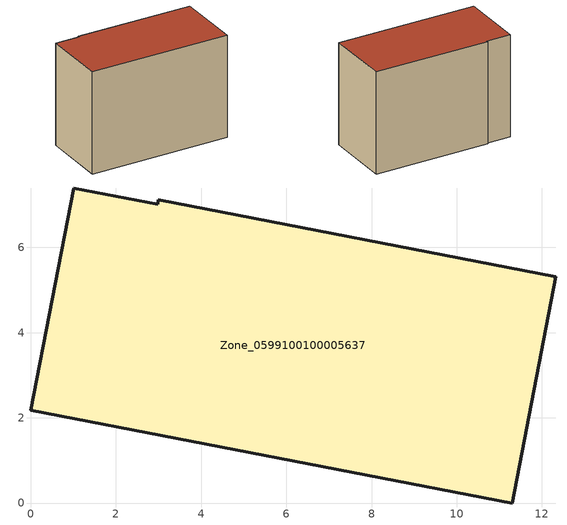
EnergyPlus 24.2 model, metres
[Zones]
Zone_0599100100005637
 floor ground (C_G): 11.3,0 0,2.18 1.01,7.39 2.98,7.02 2.99,7.12 12.32,5.32 z0
 wall outside (C_F): 11.3,0 12.32,5.32 2.99,7.12 2.98,7.02 1.01,7.39 0,2.18 11.3,0 z0:8.47
 roof outside (C_R): 0,2.18 11.3,0 12.32,5.32 2.99,7.12 2.98,7.02 1.01,7.39 z8.47
[BUILDING]
Pand.0599100100005637: North Axis=0; Terrain=City; Loads Convergence Tolerance Value=0.04; Temperature Convergence Tolerance Value=0.4; Solar Distribution=FullExterior; Maximum Number of Warmup Days=25; Minimum Number of Warmup Days=1
[Site:Location]
Rotterdam.The.Hague.AP_ZH_NLD Design_Conditions: Latitude=51.96; Longitude=4.45; Time Zone=1; Elevation=-4.5
[SITE:GROUNDTEMPERATURE:BUILDINGSURFACE]
18, 18, 18, 18, 18, 18, 18, 18, 18, 18, 18, 18
[MATERIAL] Thermal Absorptance=0.9; Solar Absorptance=0.7; Visible Absorptance=0.7
Name | Roughness | Thickness | Conductivity | Density | Specific Heat
G.TI.2006-2014 | MediumSmooth | 0.15 | 0.06 | 540 | 1210
F.TI.2006-2014 | Rough | 0.3 | 0.12 | 1920 | 840
R.TI.2006-2014 | MediumRough | 0.2 | 0.08 | 1500 | 1000
[CONSTRUCTION]
C_G: G.TI.2006-2014
C_F: F.TI.2006-2014
C_R: R.TI.2006-2014
[ZONE]
Zone_0599100100005637: Type=1; Multiplier=1; Ceiling Height=Autocalculate; Volume=Autocalculate; Floor Area=autocalculate; Part of Total Floor Area=Yes
[ZONEINFILTRATION:DESIGNFLOWRATE]
Infil_Zone_0599100100005637: Zone or ZoneList or Space or SpaceList=Zone_0599100100005637; Schedule=AlwaysOn; Design Flow Rate Calculation Method=Flow/Area; Flow Rate per Floor Area=0.0015; Constant Term Coefficient=1; Temperature Term Coefficient=0; Velocity Term Coefficient=0; Velocity Squared Term Coefficient=0
[HVACTEMPLATE:ZONE:IDEALLOADSAIRSYSTEM]
Zone_0599100100005637: Maximum Heating Supply Air Temperature=50; Minimum Cooling Supply Air Temperature=13; Maximum Heating Supply Air Humidity Ratio=0.0156; Minimum Cooling Supply Air Humidity Ratio=0.0077; Heating Limit=NoLimit; Cooling Limit=NoLimit; Dehumidification Control Type=ConstantSensibleHeatRatio; Cooling Sensible Heat Ratio=0.7; Dehumidification Setpoint=60; Humidification Control Type=None; Humidification Setpoint=30; Outdoor Air Method=None; Outdoor Air Flow Rate per Person=0.00944; Outdoor Air Flow Rate per Zone Floor Area=0; Outdoor Air Flow Rate per Zone=0; Demand Controlled Ventilation Type=None; Outdoor Air Economizer Type=NoEconomizer; Heat Recovery Type=None; Sensible Heat Recovery Effectiveness=0.7; Latent Heat Recovery Effectiveness=0.65
[ZONECONTROL:THERMOSTAT]
ThermostatControl_Zone_0599100100005637: Zone or ZoneList=Zone_0599100100005637; Control Type Schedule=DualSetpointControlType; Control 1=Thermostat_Zone_0599100100005637; Temperature Difference Between Cutout And Setpoint=0
[THERMOSTATSETPOINT:DUALSETPOINT]
Thermostat_Zone_0599100100005637: Heating Setpoint Temperature Schedule=HeatingSetpoint_Zone_0599100100005637; Cooling Setpoint Temperature Schedule=CoolingSetpoint_Zone_0599100100005637
[SCHEDULE:COMPACT]
HeatingSetpoint_Zone_0599100100005637: Through: 12/31, For: AllDays, Until: 24:00, 21
CoolingSetpoint_Zone_0599100100005637: Through: 12/31, For: AllDays, Until: 24:00, 24
DualSetpointControlType: Through: 12/31, For: AllDays, Until: 24:00, 4
AlwaysOn: Through: 12/31, For: AllDays, Until: 24:00, 1
